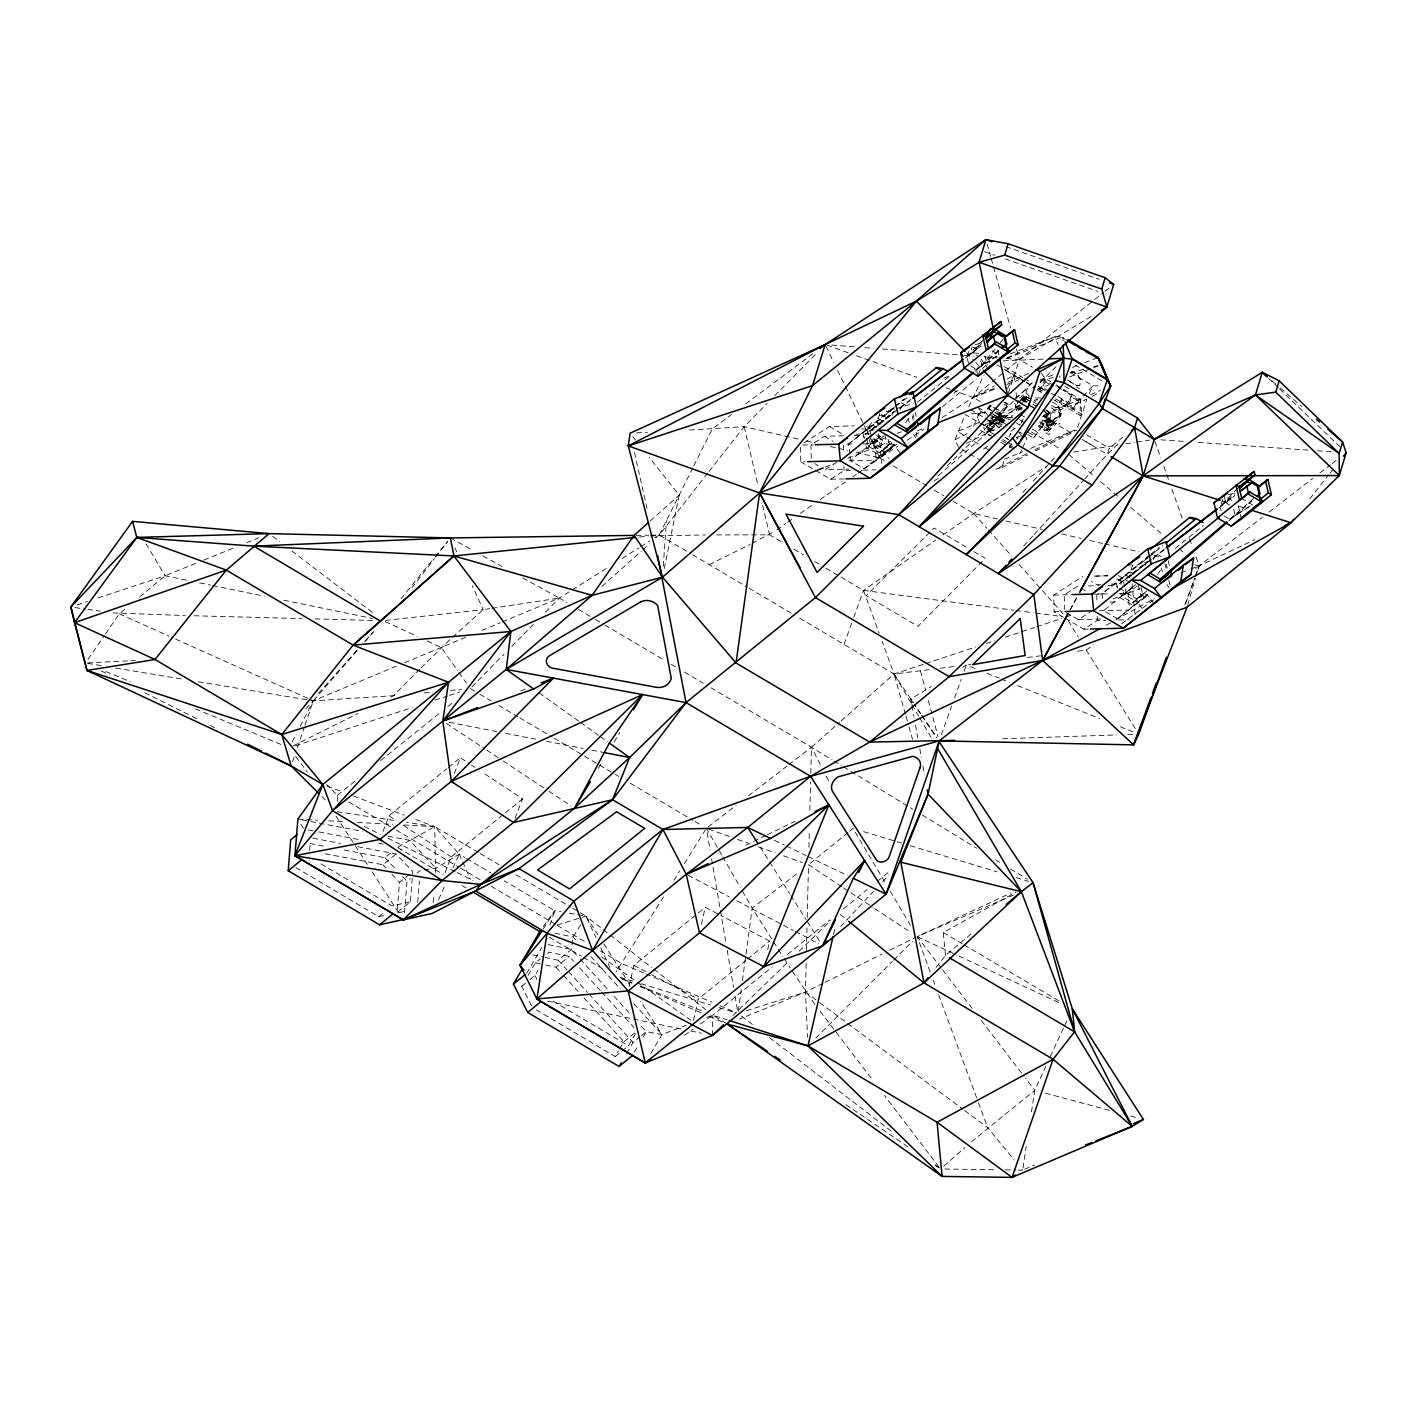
<?xml version="1.0" encoding="UTF-8"?>
<svg xmlns="http://www.w3.org/2000/svg" width="1417" height="1417" viewBox="0 0 1417 1417"><rect width="100%" height="100%" fill="white"/><g stroke="black" fill="none" stroke-linecap="round" stroke-linejoin="round"><path stroke-width="0.75" stroke-dasharray="5 3.75" d="M337.299 801.437L337.388 795.291L326.512 784.575M1053.823 399.842L1080.126 415.411L1080.374 399.257L1052.654 382.856M712.397 1035.473L712.786 1015.192L772.23 966.837M806.149 963.507L805.476 992.042L807.584 1037.262M806.468 950.346L807.035 926.204M807.247 917.419L808.505 864.742L841.663 886.67M808.93 847.331L809.373 829.919M809.851 810.347L810.559 782.06M810.79 773.345L811.445 747.237L839.519 722.333M663.28 566.286L666.468 520.5M309.65 850.501L310.323 841.999M409.424 874.307L399.505 882.384L397.097 912.601L410.328 901.832L412.737 871.614L396.14 853.973L357.686 846.675M404.483 912.991L407.016 881.232L410.328 878.54M417.714 902.222L419.414 881.055M433.124 902.629L433.815 894.021M435.515 872.482L434.753 826.66L412.365 818.229M738.31 1011.224L741.268 989.296M742.437 980.529L745.696 956.422M745.997 954.226L752.197 908.191L741.304 889.168M1059.774 377.4L1059.987 375.877M1069.357 381.421L1076.849 385.849L1079.843 385.389L1080.728 379.756L1077.186 374.407L1071.783 371.201M873.457 439.447L881.392 442.246L881.037 443.716L882.348 444.407L880.559 446.497L879.833 445.133L878.487 445.576L879.231 446.957L877.708 446.975L873.155 444.584L872.252 441.13L871.118 441.519L874.696 443.415L876.291 460.118L864.122 468.726L859.8 468.832M1022.968 1167.962L1026.245 1146.388M1031.487 1111.884L1034.764 1090.311L1045.764 1066.487M992.502 436.702L985.825 432.787L989.031 429.51L990.908 422.372L990.89 414.561M1002.244 424.852L990.182 417.785L989.172 431.476L991.422 424.108L990.111 423.346M989.031 429.51L990.341 430.272L1001.695 415.695L992.839 422.797L1001.695 415.695L1008.39 419.627L1012.801 415.712L1001.695 415.695L1000.951 419.946L1010.321 419.343M1016.804 439.341L1017.654 438.083L1016.379 437.322L1018.947 438.119M1052.176 401.879L1058.871 405.793L1061.138 413.64L1047.305 428.642L1040.609 424.728L1038.572 426.8L1045.268 430.733L1047.021 430.219L1046.454 416.846L1050.334 412.489L1049.058 411.745L1047.039 414.207L1046.029 427.899L1054.213 421.15L1049.076 419.574L1047.057 422.036L1049.076 419.574L1049.058 411.745M1048.474 427.456L1049.554 421.292L1048.279 420.53L1047.198 426.694L1048.474 427.456L1045.268 430.733L1041.725 421.929L1046.454 416.846L1041.194 414.685M1050.688 428.802L1047.021 430.219L1038.112 424.994M1051.095 407.759L1061.138 413.64L1060.394 417.891L1058.251 409.318L1058.871 405.793L1054.443 409.726M664.272 568.536L679.168 495.118L649.181 457.266M629.095 986.693L633.895 965.367L696.757 914.231M701.415 924.38L705.259 907.323L718.915 914.479M693.48 1020.453L698.262 999.109L745.838 960.425M767.713 949.603L769.626 941.065L720.863 915.506M877.123 434.558L876.84 435.781L878.381 436.631L878.682 435.373L881.268 437.995L880.152 438.384L880.984 440.014L882.118 439.607L882.685 442.936L881.392 442.246M833.55 934.405L835.02 927.976M1021.551 409.106L1022.153 407.618M1187.659 605.165L1195.541 578.26M1197.967 569.971L1199.189 565.844L1194.761 553.392M879.709 413.64L877.141 422.142L877.938 425.543L865.574 434.027L898.697 408.681M958.53 447.294L954.969 439.766L965.314 414.49L993.494 431.158M989.81 404.908L986.639 410.204L990.43 405.475M990.129 412.276L998.843 417.43L1008.319 404.252L1004.83 402.18M998.843 417.43L1008.319 404.252M1026.953 453.688L995.602 469.222L1001.943 467.557L1003.803 461.357M1019.602 398.071L1025.855 392.987L1027.236 388.435A7.74 4.676 16.7 0 1 1030.478 391.429M1024.668 402.127L1025.589 399.08L1028.405 396.795M1027.856 434.594L1033.613 437.995L1044.099 423.559L1043.408 425.047L1039.865 422.957M1042.451 426.96L1043.089 424.817M1132.484 565.277L1130.429 572.078L1131.227 575.479L1118.845 583.946L1152.074 558.546M1008.266 393.359L1019.408 359.581L1093.127 300.794M1077.646 427.296L1086.821 399.47L1080.374 399.257L1081.915 414.313L1080.126 415.411M1122.795 437.268L1109.298 448.25L1107.297 454.343L1084.926 478.857M292.54 761.903L294.612 755.792M297.375 747.645L304.301 727.293M304.992 725.256L313.299 700.83L357.545 650.137M549.849 925.053L554.809 910.741L504.204 880.789M941.384 734.732L951.657 706.038M954.597 697.837L961.204 679.381M964.145 671.18L966.341 665.034L970.698 664.484M1185.763 603.252L1194.708 578.313M1195.452 576.223L1199.189 565.844L1262.175 517.382M844.036 644.416L853.034 619.477M853.778 617.405L863.52 590.393L935.805 539.983M1184.86 604.935L1194.655 578.189M1195.417 576.134L1199.189 565.844L1255.037 539.594M988.446 420.335L993.778 421.504L1000.473 425.419L1004.21 420.796L991.156 413.481M977.925 376.16L976.331 369.288L968.838 364.86L966.908 356.606L968.891 351.257M978.598 374.371L981.875 365.462L995.053 349.149M993.778 421.504L997.373 416.899L1004.423 420.229L993.335 414.774M1222.836 499.404L1220.196 506.542L1221.171 510.651M382.962 831.549L389.002 815.785L446.762 768.793M454.326 773.505L460.366 757.741L469.505 763.781M445.115 872.677L451.155 856.913L503.832 814.067M514.973 818.565L522.519 798.851L482.294 772.247M1021.905 408.309L1021.196 409.212M1047.252 419.078L1044.223 421.522L1047.252 419.078L1054.177 423.169L1053.681 424.356L1051.148 425.614L1041.761 419.857M1051.148 425.614L1054.177 423.169M1089.407 393.589L1092.861 385.778L1100.779 385.885M998.684 418.635L996.612 418.617L1003.307 422.532L1003.838 421.646L998.684 418.635L993.618 417.289L995.566 420.938L999.853 417.377L999.02 419.68L992.113 416.616M438.561 899.582L445.753 883.783M452.944 868.001L459.232 854.185L434.753 826.66L406.555 822.338M968.803 406.927L984.071 374.708M973.479 426.127L980.493 410.965L978.757 408.557M1009.046 437.074L1010.764 433.372L1011.827 439.553M1009.666 447.949L1012.287 442.281M1021.657 449.809L1019.903 453.599L1016.751 451.74M1022.543 447.914L1026.918 438.438L1024.314 434.824L1019.585 432.026M1050.334 1056.551L1066.842 1020.807M1007.558 388.595L1013.917 375.328L1006.159 379.543M1021.055 423.364L1024.686 415.783M1038.927 389.622L1040.06 387.284L1037.191 385.566M1045.161 381.74L1042.398 387.355L1047.73 390.507M1061.616 398.921L1059.721 402.8L1055.311 400.179M1071.606 395.201L1062.927 390.1L1071.606 395.201L1067.993 402.534L1057.613 396.406M1073.696 408.22L1077.505 400.462L1072.102 397.291L1068.329 405.049L1073.714 408.22M1079.063 400.055L1074.245 409.92L1066.806 405.563L1071.677 395.68L1079.028 400.055M1040.804 388.187L1039.919 391.198L1042.823 392.916M692.807 467.823L659.206 535.041L655.929 537.982M693.781 465.874L712.29 428.855L731.703 414.366M292.221 741.994L296.224 734.148M300.245 726.301L313.299 700.83L396.547 666.079M900.025 409.708L901.938 406.024L905.481 408.131M1153.314 559.644L1155.227 555.96L1158.769 558.05M1069.906 610.142L1077.239 596.592M1070.172 609.93L1077.575 596.327M526.663 973.337L541.825 947.388M531.41 1005.645L521.704 986.321L523.812 982.707M528.045 975.481L535.431 962.851L540.391 958.813M529.993 979.59L534.953 975.551L538.123 970.131M536.157 1009.807L615.244 1056.551L618.485 1050.989M619.566 1049.147L623.905 1041.725L635.489 1032.302M621.868 1051.166L628.493 1045.781L636.056 1032.816M626.597 1053.522L633.062 1042.451L639.687 1037.067M634.444 1051.981L637.685 1046.454M643.07 1037.209L646.311 1031.682L661.952 1034.534L686.342 1025.253M650.846 1053.504L661.952 1034.534L640.573 1001.234M598.328 768.421L602.863 760.84M614.216 741.906L619.884 732.447M580.58 924.823L573.106 937.009L571.405 949.479L558.174 960.248L545.51 957.573L548.68 952.065L569.227 956.422L573.655 961.275M663.563 896.872L616.005 971.956M673.978 880.187L679.77 870.924M684.393 863.502L706.41 828.29L736.167 805.317M990.359 430.183L994.787 423.205L990.908 422.372M1015.617 405.191L1016.538 407.582L1015.617 405.191L1018.522 400.604M1048.119 418.954C1041.389 427.172 1053.008 415.889 1044.01 416.315M543.207 928.932L554.809 910.741L561.043 911.804M1006.991 425.135L997.993 418.688L999.215 416.864L1002.014 418.493L1000.632 420.371L1004.068 422.797M1001.854 422.975L997.851 419.893L999.215 416.864M1003.838 421.646L1002.988 422.904L997.851 419.893M1019.709 401.135L1023.853 395.715L1032.267 399.435M1019.372 402.198L1023.287 398.195L1023.853 395.715M1026.014 397.026L1022.879 400.019L1026.014 397.026L1029.185 398.425M1050.334 412.489L1048.314 414.951L1047.039 414.207L1048.261 412.365L1045.764 409.867L1050.334 412.489L1050.351 420.318L1048.332 422.78L1041.477 418.759M905.481 422.727L910.21 415.801M1157.6 574.399L1161.143 569.191M87.96 659.383L104.256 635.702M105.513 633.877L119.294 613.827L126.095 608.194M1021.498 407.228L1020.329 409.354L1014.979 406.236L1017.813 413.268M543.172 926.612L554.809 910.741M868.284 434.806L866.956 429.138L872.181 422.107M411.833 587.949L434.417 558.617M435.745 556.899L447.701 541.383L435.285 556.509M707.774 473.101L659.206 535.041L651.802 539.718M709.12 471.383L744.208 426.659L767.128 403.42M936.088 967.457L945.511 955.448L972.469 932.776M1309.804 498.837L1328.65 474.943M1329.996 473.243L1334.035 468.124M988.393 408.698L990.908 405.51L1001.075 411.55L998.542 414.703M998.471 414.402L1000.685 411.639M1043.408 425.047L1043.709 423.346M1033.613 437.995L1044.099 423.559M1000.313 342.631L1002.953 339.371M401.029 598.736L433.921 558.192M1026.457 402.127L1021.568 399.257L1023.588 396.795L1024.969 397.663L1024.898 401.472M1022.879 400.019L1024.969 397.663L1022.791 397.77L1023.588 396.795L1022.791 397.415L1024.101 398.531M984.408 338.468L972.469 352.78L966.855 356.57L981.219 345.589M998.046 416.917L999.074 417.785L997.373 416.899M364.665 641.954L374.655 630.512M318.542 693.285L356.765 650.385M365.586 640.484L372.937 632.248M1022.844 492.443L1027.307 487.537M1033.276 481.001L1054.142 458.116M1023.8 545.846L1032.745 536.051M1034.233 534.422L1083.438 480.487M1001.695 415.695L987.578 432.291L985.825 432.787L983.699 427.509M1040.113 382.501L1057.755 365.001M1080.728 379.756L1077.186 374.407M1076.849 385.849L1079.843 385.389M1083.155 396.264L1092.861 385.778L1070.703 372.653M305.806 708.854L313.299 700.83L397.681 695.41M840.688 926.505L873.775 891.151M882.791 881.516L888.813 875.086M1047.021 430.219L1060.766 415.766L1058.552 407.565L1054.903 407.352M966.908 356.606L981.45 341.355M1237.59 488.298L1220.196 506.542L1235.004 493.399M1048.332 422.78L1054.213 421.15L1048.226 420.831L1049.501 421.575M1049.129 429.776L1050.316 428.572M1047.818 432.167L1056.657 423.152M1049.891 433.389L1048.722 434.594L1045.87 432.911M1058.729 424.374L1059.881 423.205M471.79 686.997L504.045 654.229M511.732 646.435L533.235 624.596M545.51 612.109L559.343 598.08L570.431 591.066M774.762 395.68L817.538 352.302M419.574 669.302L393.288 695.836L389.356 697.802M421.115 667.726L450.907 638.713M981.715 343.463L972.469 352.78L978.084 356.11M982.247 561.433L918.003 626.332L866.124 595.654L934.069 528.027L966.323 547.121M815.785 1038.076L892.214 961.594M893.773 960.035L912.495 941.295M947.176 465.821L1032.054 383.015L1024.668 378.64M1117.924 443.964L1107.297 454.343L1082.606 439.731M732.89 1015.564L788.029 961.966M799.064 951.25L830.575 920.625M452.519 637.26L483.197 609.611L489.715 608.619M601.888 586.514L641.192 551.213M642.822 549.743L649.376 543.862M650.19 521.013L679.168 495.118M841.184 720.881L894.056 674.014L923.423 664.29M943.793 1166.12L964.888 1147.575M971.371 1141.854L1034.764 1090.311L1025.412 1078.089M858.135 473.065L879.815 457.939L894.676 444.973M954.102 393.111L957.414 390.242M982.176 368.633L990.43 361.424M938.337 475.651L1019.23 405.067M1020.895 403.615L1029.149 396.423M866.513 438.083L868.408 446.213L879.479 452.749L891.594 443.716M975.303 371.236L998.578 351.097M1141.943 608.283L1137.514 602.314L1136.717 598.913L1126.072 592.625L1133.759 586.372L1121.697 596.132L1132.768 602.686L1144.883 593.652M1228.876 520.925L1251.849 501.033M879.479 452.749L891.116 442.724L883.429 448.976L884.226 452.377L888.654 458.346M998.471 350.3L976.348 369.341L972.292 368.863M1132.768 602.686L1144.405 592.66L1136.717 598.913L1144.599 593.493L1147.699 595.317L1153.243 602.774M1229.938 518.994L1255.108 497.332M139.663 596.911L165.116 575.763L195.705 563.381M942.057 417.625L973.178 397.469L1003.998 372.21M1005.716 370.811L1019.408 359.581L1091.993 315.991M856.134 452.484L879.815 457.939L896.766 444.088M942.518 406.714L976.419 379.03M448.463 767.412L460.366 757.741M849.757 454.396L848.748 443.964L904.436 398.655M896.04 406.13L907.836 397.185M884.084 420.548L877.938 425.543L894.038 411.461L870.056 430.963L871.42 436.826M890.514 415.305L873.775 428.377M917.419 402.233L943.545 380.978M945.174 379.65L950.063 375.664L944.023 378.073M894.375 444.123L864.122 468.726L850.359 460.649L880.648 436.011M863.13 443.911L870.499 444.265L880.471 436.436L868.408 446.213M876.627 440.563L862.528 452.041L854.575 452.236M883.783 436.029L874.696 443.415L866.106 443.627M344.225 850.023L384.91 857.728L391.535 852.343M325.202 853.796L382.909 864.742L396.14 853.973M416.952 873.155L420.247 870.463M505.532 812.685L522.519 798.851M1014.714 398.602L1027.236 388.435M295.887 867.629L378.764 916.71L383.724 912.672M1025.625 402.499L1028.441 400.196M521.704 986.321L528.328 980.936M545.704 965.012L555.995 967.191L569.227 956.422M698.457 912.849L705.259 907.323M1149.293 555.446L1102.036 593.882L1097.838 593.989M1150.976 554.082L1159.407 547.228M1148.762 557.164L1162.79 545.758M1124.708 586.762L1123.344 580.899L1147.327 561.38M1131.227 575.479L1147.062 562.584M1175.224 548.485L1203.352 525.601M1135.637 584.566L1103.648 610.585L1117.411 618.662L1147.699 595.317L1137.514 602.314L1123.787 594.201L1120.103 594.024M1137.072 585.965L1127.985 593.351L1119.395 593.564M810.205 863.343L847.915 832.629M849.615 831.248L853.052 828.449L885.678 883.482M1147.664 594.06L1117.411 618.662L1113.089 618.768M615.244 1056.551L620.203 1052.512M641.334 1035.721L646.311 1031.682L638.961 1023.623M747.538 959.043L769.626 941.065M787.515 954.403L829.972 919.863M843.522 908.846L867.115 889.646M877.229 881.427L890.726 870.445M337.388 795.291L358.094 778.659M380.518 760.628L440.917 712.113M447.825 706.569L452.997 702.425M1052.282 420.725L1061.138 413.64L1052.282 420.725L1049.076 419.574M1094.827 299.43L1103.4 292.593M1105.118 291.229L1111.973 285.756M871.88 438.774L872.783 442.689L883.429 448.976L891.824 442.423M1136.717 598.913L1146.778 591.031M748.424 795.858L786.931 766.154M788.684 764.79L811.445 747.237L832.098 759.866M796.549 873.97L752.197 908.191L772.336 939.878M1269.171 511.998L1312.904 478.344M1319.9 472.959L1330.404 464.882M1332.157 463.536L1337.4 459.498M900.45 407.352L910.936 399.328M887.361 417.962L890.832 415.305M899.512 408.645L909.944 400.657M965.508 358.058L981.326 345.925M1153.828 557.218L1164.349 549.158M1220.48 506.241L1234.508 495.525M1127.064 578.313L1151.065 559.91M1152.8 558.564L1164.969 549.247M1218.797 507.977L1234.614 495.861M1040.078 382.395L1045.268 378.481L1050.812 381.775M745.803 403.827L812.844 353.772M1077.558 651.218L1086.29 650.137L1093.339 644.877M1121.573 623.799L1155.085 598.771M1195.647 568.465L1199.189 565.844L1195.842 562.974M684.376 1035.313L693.25 1029.025M700.352 1023.995L712.786 1015.192L727.275 1019.85M848.748 443.964L894.074 408.379L883.889 415.376L879.55 415.181M752.055 543.473L775.01 531.038M776.817 529.781L785.85 523.475M787.657 522.218L793.077 518.427M800.304 513.397L812.951 504.576M820.177 499.528L845.471 481.886M852.697 476.838L856.329 474.323M943.031 534.953L973.745 513.521L1046.968 466.104M894.34 407.299L890.956 409.619L892.285 415.305M861.43 428.89L866.956 429.138L877.141 422.142L880.577 424.179M996.399 356.216L976.331 369.288L999.109 354.888M883.429 448.976L891.328 443.556L894.41 445.381L901.053 454.326M1149.329 556.066L1144.245 559.556L1145.574 565.224M1151.029 554.897L1154.43 552.559L1161.285 556.615M1224.005 515.894L1229.619 519.207L1249.688 506.152M1125.877 592.767L1123.787 594.201L1122.902 590.411M1029.929 384.414L1032.054 383.015M869.276 436.064L879.815 457.939L898.112 446.089M907.27 440.156L923.742 429.493M934.104 480.983L939.595 477.423M983.54 448.976L989.031 445.416M1010.994 431.193L1016.485 427.633M843.735 435.763L824.393 436.259L810.949 444.903L811.268 459.533M836.88 462.137L825.119 469.7L848.96 469.098M815.696 470.55L830.575 479.247L844.018 470.603L850.395 470.444M1077.682 586.177L1064.238 594.821L1064.557 609.469M1066.31 612.569L1078.408 619.636L1091.852 610.975M1065.247 618.308L1083.863 629.183L1097.307 620.54L1105.791 620.327M804.077 442.795L829.441 426.499L854.54 425.862M1063.388 617.21L1054.089 611.772L1053.734 595.051L1082.73 576.436M572.291 589.915L607.415 567.721M622.222 558.387L638.854 547.883M640.714 546.714L649.96 540.887M1229.619 519.207L1252.398 504.806L1241.77 498.518M1022.791 397.415L1024.509 396.353M1021.568 399.257L1023.287 398.195L1029.309 400.852M911.556 703.417L910.759 699.095L931.146 686.607M962.639 667.301L966.341 665.034L976.614 669.143M424.161 869.896L435.869 868.178L459.232 854.185L464.847 857.498M1092.33 396.353L1099.663 392.226M1106.181 625.216L1113.886 620.947M1115.799 619.867L1154.306 598.523M945.511 955.448L943.244 932.492L1015.847 892.232M952.33 390.029L973.178 397.469L994.521 385.867M478.22 852.379L434.753 826.66L398.159 846.959L401.1 850.094M293.124 745.909L357.934 713.513M954.969 439.766L968.714 432.947M984.425 425.153L1019.779 407.635M966.376 443.397L1001.642 425.915M1048.173 422.39L1050.706 421.132M1034.8 449.791L1070.065 432.309L1077.079 430.307M1001.943 467.557L1027.467 454.892M1035.313 450.996L1072.634 432.504M823.118 983.292L805.476 992.042L739.408 1019.16M825.084 982.318L881.905 954.119M889.734 950.24L915.223 937.593M709.208 564.639L750.107 544.447M745.661 845.329L765.463 835.693M767.447 834.719L795.185 821.205M930.19 971.903L917.171 936.619L1011.065 892.923M1006.92 357.846L1054.797 336.732L1062.909 336.715L1063.388 337.884M980.405 401.755L973.178 397.469L995.868 387.638M1007.841 382.448L1029.787 372.919M1044.294 414.791L1082.517 398.23M1090.559 394.723L1100.619 390.366M941.225 968.059L917.171 936.619L1013.35 895.137M1024.65 1169.273L1034.711 1165.057M465.662 637.225L404.677 662.695M481.957 630.423L500.29 622.754M502.327 621.904L559.343 598.08L566.924 602.562M979.643 422.284L957.449 431.494L964.959 435.94M991.741 417.271L1019.974 405.545M1004.423 459.285L1022.578 451.757M1030.637 448.41L1075.007 429.989M203.853 560.069L234.443 547.67M246.664 542.711L258.904 537.752M825.19 467.149L833.391 463.908M847.738 458.276L890.779 441.325M917.419 430.839L923.565 428.43M973.178 397.469L996.558 388.417M520.677 690.858L526.823 688.467M1007.062 358.342L1062.909 336.715L1063.051 340.859M1006.867 384.432L1019.23 379.65M1040.149 379.88L1054.301 374.407M1072.492 367.375L1076.53 365.816M1084.607 362.681L1096.74 357.987M1042.363 416.669L1084.802 400.249M1010.551 353.701L1054.797 336.732L1058.038 344.544M1037.403 389.214L1049.466 384.592M1069.587 376.869L1091.71 368.385M1093.729 367.623L1101.771 364.523M1066.027 617.068L1072.173 614.712M1113.142 598.948L1139.764 588.693M1180.751 572.929L1188.934 569.776M1190.988 568.996L1199.189 565.844L1194.885 564.834M872.783 442.689L885.005 438.012M897.227 433.354L901.301 431.795M706.693 1017.512L712.786 1015.192L727.399 1024.101M77.138 604.882L87.606 601.428M98.074 597.956L165.116 575.763L186.707 580.208M925.514 663.599L975.852 646.931M986.338 643.46L994.716 640.679M1005.202 637.207L1019.886 632.354M1021.976 631.645L1034.569 627.483M1036.659 626.792L1061.829 618.467M295.445 745.82L411.975 707.65M434.877 700.14L447.365 696.048M449.437 695.375L459.852 691.974M746.44 1010.746L805.476 992.042L817.857 1001.252M987.56 415.163L984.974 411.532L977.712 413.835L979.129 422.071M1017.069 437.109L1022.507 435.391M557.076 925.035L585.929 916.126L601.57 928.33M885.997 411.727L894.375 409.194M896.465 408.557L913.239 403.491M874.165 429.776L870.056 430.963L866.956 429.138M1002.014 418.493L1005.291 420.973M975.055 344.774L981.361 343.038M1228.344 494.692L1234.65 492.974M1040.503 380.783L1053.185 377.418M1070.083 372.937L1084.873 369.005M1093.322 366.773L1097.537 365.657M410.328 901.832L391.995 905.941L318.559 862.439M378.764 916.71L386.912 914.886M398.921 912.672L407.051 910.848M1073.643 452.023L1117.198 445.168M1125.913 443.804L1134.627 442.441M1136.806 442.086L1149.878 440.032M491.894 608.3L559.343 598.08L521.102 576.967M929.145 669.656L894.056 674.014L796.567 616.324M940.091 668.293L955.395 666.38M1027.414 657.453L1040.485 655.823M385.389 620.451L483.197 609.611L472.251 585.717M639.545 537.043L648.278 536.157M650.456 535.927L705.56 534.953M971.584 413.87L988.304 412.205M424.073 692.931L432.876 692.098M450.464 690.433L461.464 689.388M798.019 439.075L744.208 426.659L688.503 430.113M636.587 432.84L647.392 432.274M87.624 662.926L128.912 660.836M131.09 660.729L135.43 660.499M1003.36 360.857L1044.311 359.068M1002.793 738.753L1116.862 734.909M1127.826 734.537L1134.415 734.325M1034.02 400.072L1037.74 399.948L1034.392 397.947L1043.638 397.947M1012.5 417.466L1001.323 417.82L987.578 432.291L991.156 434.381M855.779 434.24L870.41 433.885M854.469 435.497L860.916 435.338L864.37 437.357M802.571 445.062L813.216 444.796M846.799 444.123L855.372 443.893M800.499 447.205L800.8 461.836L805.193 461.729M849.049 460.791L876.291 460.118L894.41 445.381L884.226 452.377L870.499 444.265L868.727 436.702M863.13 470.125L875.848 469.806M830.575 479.247L845.931 478.875M1100.726 584.389L1096.545 584.495L1091.356 581.466M1111.158 584.123L1121.609 583.857M1088.433 585.912L1099.167 585.646M1107.757 585.434L1114.205 585.274L1117.659 587.293M1053.734 595.051L1072.634 594.626M1093.641 594.201L1108.661 593.829M1109.848 602.119L1115.817 601.959M1054.089 611.772L1062.892 611.559M1099.309 610.692L1129.579 610.036L1127.985 593.351L1119.377 588.303M1078.408 619.636L1102.249 619.034M1118.527 620.008L1129.136 619.743M1083.863 629.183L1088.238 629.077M636.18 535.36L648.738 535.183M650.828 535.165L659.206 535.041L690.699 553.675M716.595 534.935L769.573 534.811L782.733 542.605M944.856 1169.025L994.557 1169.734M1005.362 1169.875L1016.148 1170.035M1018.309 1170.07L1022.631 1170.123L1019.833 1166.722M112.988 612.941L185.273 615.545M194.076 615.775L301.839 618.574M315.035 618.91L374.425 620.469M1127.967 564.869L1137.16 565.312L1147.363 558.316L1102.036 593.882L1102.639 600.153M1116.561 578.898L1123.344 580.899M297.871 819.115L317.745 820.213M328.779 820.815L344.242 821.665M357.474 822.409L392.81 824.357M403.845 824.96L434.753 826.66M1160.842 439.819L1185.108 441.502M1198.339 442.441L1308.653 450.145M1317.473 450.765L1332.919 451.846M831.814 345.057L856.081 346.935M864.919 347.626L873.74 348.299M882.561 348.989L962.019 355.136M964.233 355.313L973.054 355.986M984.089 356.836L997.338 357.863M1006.159 358.554L1019.408 359.581L1032.408 367.269M978.527 353.418L972.469 352.78L971.265 347.626M840.972 577.056L863.52 590.393L1013.757 610.196M1015.936 610.479L1033.365 612.764M1035.544 613.065L1061.67 616.501M75.066 607.574L85.587 609.062M87.695 609.363L100.341 611.152M337.14 811.693L395.715 820.673M87.606 663.386L102.803 665.901M115.822 668.062L183.094 679.221M198.291 681.754L313.299 700.83L171.298 637.154M569.333 913.239L575.568 914.319M577.64 914.673L585.929 916.126L597.815 934.618M302.175 819.929L308.623 821.152M310.766 821.559L362.362 831.336M388.152 836.225L409.655 840.316L435.869 868.178M308.215 829.901L316.77 831.531M318.914 831.938L359.617 839.661M378.888 843.31L383.175 844.125M312.803 838.173L340.576 843.434M309.969 843.522L327.097 846.781M449.26 722.316L496.765 731.597M505.391 733.28L535.626 739.178M546.413 741.286L583.113 748.459M591.757 750.142L604.705 752.675M199.673 582.883L210.46 585.115M212.621 585.558L264.448 596.22M283.878 600.223L372.423 618.467M547.741 1001.181L682.073 1029.149M690.734 1030.956L701.574 1033.223M554.809 933.148L573.106 937.009L577.534 941.898M548.22 944.572L571.405 949.479L578.756 957.538M532.863 954.899L543.402 957.13M535.431 962.851L543.65 964.587M806.627 441.059L815.236 443.043M830.309 446.514L847.525 450.482M953.092 501.299L973.745 513.521L997.373 518.994M1005.964 520.995L1042.451 529.462M1061.776 533.943L1081.1 538.425M1089.691 540.426L1102.568 543.419M1104.711 543.915L1139.073 551.886M1154.093 555.375L1160.541 556.863M1026.298 399.523L1031.381 400.869M1045.409 1093.18L1111.459 1110.893M1130.624 1116.029L1137.019 1117.747M863.644 831.637L901.761 843.133M910.228 845.683L997.054 871.845M1016.113 877.584L1028.813 881.409M619.991 977.234L632.637 981.113M641.069 983.699L710.608 1005.025M719.039 1007.593L735.901 1012.765M1222.269 500.963L1228.504 502.946M1238.919 506.241L1247.243 508.88M1005.751 246.576L1099.167 279.291M984.549 251.677L994.858 255.273M1005.167 258.886L1097.909 291.388M848.11 352.744L825.19 344.544L833.816 362.451M856.453 355.738L916.905 377.347M946.078 387.78L950.24 389.285M708.482 829.034L729.33 836.473M737.655 839.449L748.07 843.168M758.485 846.888L775.152 852.839M783.495 855.815L802.252 862.51M326.902 785.992L343.18 792.138M353.364 795.964L404.235 815.147M986.87 673.27L999.198 678.194M1001.252 679.026L1009.453 682.321M1017.672 685.615L1099.787 718.543M1120.316 726.762L1134.698 732.536M621.762 978.562L631.876 982.636M639.97 985.878L702.673 1011.118M105.814 671.516L130.275 681.683M195.475 708.837L201.586 711.387M203.623 712.237L281.044 744.474M643.885 973.054L621.868 963.613L597.212 949.018M645.904 973.904L711.972 1002.244M719.978 1005.68L736.008 1012.553M621.797 978.793L631.947 983.15M640.077 986.622L701.008 1012.765M709.12 1016.255L723.343 1022.348M1034.268 400.869L1035.774 401.525M1027.679 399.789L1022.631 397.557L1023.287 398.195M991.617 416.049L998.347 419.042M119.294 613.827L169.296 636.251M385.229 621.62L417.218 636.375M427.225 640.98L441.236 647.445L457.638 670.684M917.171 936.619L956.953 955.147M958.955 956.068L1060.394 1003.325M774.479 840.334L784.327 845.081M786.311 846.038L806.007 855.531M807.973 856.488L847.384 875.493M364.187 826.43L380.004 834.294M387.921 838.209L455.14 871.597M457.124 872.589L472.941 880.435M101.262 670.95L109.18 674.899M144.782 692.718L190.268 715.496M192.251 716.471L198.185 719.446M210.053 725.38L215.986 728.356M688.184 875.299L729.1 896.766M736.893 900.84L793.414 930.473M795.362 931.5L818.743 943.757M633.895 965.367L649.5 973.55M651.448 974.577L698.262 999.109M450.358 537.929L473.296 550.593M482.86 555.871L501.972 566.41M866.708 426.606L873.598 430.644M1118.279 575.532L1130.323 582.6M829.441 426.482L843.257 434.558M824.393 436.259L833.037 441.307M1081.136 588.197L1086.325 591.226M814.757 463.642L818.211 465.662M800.8 461.836L813.836 469.452M1051.556 405.404L1058.251 409.318M1033.099 401.879L1036.518 403.88M1048.261 412.719L1049.536 413.463L1045.764 409.867M1032.816 404.217L1036.252 406.218M1048.049 417.767L1049.324 418.511M1082.145 439.429L1092.844 445.717M1020.275 414.526L1025.625 417.661M1019.496 419.627L1026.174 423.559M997.993 418.688L1000.367 420.459L1001.589 418.617L1004.21 420.796M1013.066 427.615L1014.359 428.377M988.499 421.026L999.446 427.438M990.058 423.648L991.369 424.409L994.787 423.205L992.219 423.152L990.2 425.614L992.219 423.152L992.201 415.323M988.889 424.834L995.779 428.873M982.282 424.002L993.99 430.874L984.638 425.33M1005.68 437.729L1009.028 439.695M994.557 434.629L987.862 430.715L987.171 420.867M1002.917 439.536L1006.247 441.502M1007.93 442.476L1013.332 445.647M1001.854 440.652L1007.204 443.804M1008.993 444.849L1014.342 447.985M1009.223 446.514L1012.57 448.48M553.161 1001.252L628.493 1045.781M1061.634 337.211L1065.318 339.407M1074.989 364.877L1103.17 381.563M1071.642 371.343L1077.062 374.549M1067.621 380.163L1076.973 385.707M1076.778 387.231L1079.488 388.843M1064.769 386.327L1072.279 390.773M1053.77 385.548L1044.683 380.217L1040.946 387.868L1048.19 392.137M1045.144 381.74L1048.722 383.848M992.024 350.69L997.338 353.825M1051.219 393.2L1056.143 396.105M972.576 346.935L979.43 350.991M1227.583 497.881L1232.719 500.927M1004.352 366.613L1022.826 377.56M1040.946 388.134L1045.587 390.879M1038.714 388.736L1042.469 390.968M1055.612 398.744L1081.915 414.313M996.895 364.877L1002.404 368.137M1004.228 369.217L1024.42 381.155M1026.245 382.253L1030.354 384.68M1006.69 371.041L1024.757 381.74M1026.563 382.803L1030.177 384.946M1036.907 389.834L1042.558 393.182M1225.758 502.716L1229.495 504.93M981.875 365.462L979.944 357.208M1086.52 434.771L1109.298 448.25M1030.106 405.652L1035.774 409.017M1030.478 406.077L1036.164 409.442M1044.116 416.952L1073.378 434.257M1045.994 419.715L1053.681 424.356M1044.719 420.335L1051.644 424.427M1016.148 407.14L1020.258 410.434M1039.83 421.681L1043.355 423.772M1003.714 402.056L1007.133 404.146L1001.412 411.231M1004.192 404.323L1007.664 406.396M1032.267 429.068L1038.023 432.486M997.444 409.726L990.979 405.9L988.783 408.663L993.618 411.444M996.665 411.373L1009.311 418.847M1016.538 423.134L1020.151 425.259L1019.602 420.92M1031.417 431.937L1061.475 449.72M995.248 412.4L998.471 414.313M987.295 408.061L999.481 415.287M1028.494 432.451L1034.251 435.851M977.889 407.352L984.974 411.532M980.493 410.965L985.807 414.118M970.645 409.637L983.221 417.076M985.063 418.174L999.747 426.854M1004.83 437.268L1008.514 439.447M980.564 430.325L989.739 435.745M1000.756 442.263L1006.265 445.523M966.837 437.056L978.12 443.716M985.63 448.162L993.14 452.608M901.141 402.623L907.996 406.679M962.232 449.49L980.777 460.454M881.427 414.632L886.564 417.678M877.371 417.944L884.226 422M1133.866 574.098L1130.429 572.078L1120.245 579.075L1121.13 582.848M876.521 427.473L873.085 425.437L862.9 432.451L865.114 441.891M1129.81 577.41L1126.373 575.373L1116.189 582.369L1117.517 588.037M1119.731 597.496L1133.441 605.608L1143.643 598.612L1140.543 585.38M879.815 457.939L885.448 461.269M892.958 465.715L926.789 485.73M934.299 490.176L943.687 495.737M973.922 551.603L985.311 558.351M793.998 549.265L803.404 554.826M814.669 561.504L824.074 567.066M825.952 568.164L839.094 575.957M692.541 554.773L747.202 587.116M749.097 588.232L794.671 615.191M578.295 609.292L593.457 618.273M595.353 619.388L602.933 623.87M604.829 624.986L663.599 659.755M671.18 664.254L676.865 667.602M684.446 672.101L703.399 683.313M710.98 687.794L811.445 747.237L821.346 766.579M943.244 932.492L962.214 943.74M964.127 944.856L1059.048 1001.022M470.249 688.556L477.866 693.072M479.778 694.188L491.203 700.954M498.819 705.453L517.86 716.736M519.773 717.852L552.152 737.017M554.047 738.133L582.617 755.048M584.513 756.164L613.083 773.062M614.996 774.196L618.804 776.445M630.228 783.211L693.072 820.39M694.968 821.523L700.689 824.907M480.115 853.495L499.014 864.689M516.018 874.75L570.821 907.181M572.716 908.297L578.384 911.645M580.262 912.761L585.929 916.126L596.096 937.824M466.724 858.613L491.097 873.031M348.759 802.022L394.28 828.945M396.175 830.079L458.771 867.098M460.667 868.231L481.514 880.559M491.008 886.174L555.482 924.327M557.377 925.46L585.823 942.287M397.752 847.543L443.202 874.448M462.137 885.643L465.927 887.892M549.265 937.204L581.466 956.245M583.361 957.378L604.191 969.706M833.975 761.018L841.485 765.605M843.363 766.756L848.996 770.193M850.873 771.344L912.849 809.231M922.237 814.97L976.703 848.252M995.496 859.729L1001.128 863.183M1010.516 868.922L1027.414 879.248M843.505 887.892L849.031 891.541M850.873 892.763L872.961 907.376M874.803 908.598L909.803 931.748M446.444 723.467L484.862 748.885M486.686 750.089L501.335 759.778M503.159 760.982L547.068 790.031M548.893 791.235L570.838 805.759M471.33 765.003L474.978 767.412M389.002 815.785L396.317 820.62M403.615 825.456L451.155 856.913M845.807 1104.587L907.748 1146.69M935.078 1165.252L938.727 1167.732M601.517 956.812L635.489 980.918M637.278 982.194L690.947 1020.24M873.687 438.473L881.037 443.716M539.08 692.86L578.721 721.182M580.509 722.457L598.523 735.334M600.33 736.61L607.539 741.764M819.628 1002.563L962.851 1109.174M964.623 1110.485L987.614 1127.595L1014.235 1159.921M272.613 536.299L279.627 541.666M291.92 551.036L372.689 612.658M741.498 1016.095L753.72 1025.483M769.431 1037.545L893.401 1132.768M935.309 1164.951L940.534 1168.972L884.385 1095.394M603.323 929.694L651.962 967.687M653.715 969.051L705.843 1009.754M840.175 914.355L847.012 919.952M1068.79 454.485L1093.853 475.899M1100.548 481.603L1118.934 497.314M1130.642 507.304L1162.401 534.422M1179.121 548.698L1184.134 552.984M1272.094 380.836L1278.648 386.522M1280.295 387.957L1301.585 406.449M1268.587 378.357L1278.081 387.479M1279.675 389.002L1339.827 446.692M321.818 796.443L326.406 801.012M1042.894 410.044L1047.039 414.207M1043.355 409.974L1048.314 414.951M966.571 352.957L974.17 360.804M975.693 362.38L981.768 368.65M384.91 857.728L396.707 870.268M402.587 876.538L407.016 881.232M382.909 864.742L385.92 867.948M391.96 874.378L399.505 882.384M590.871 956.51L620.487 989.031M633.806 1003.643L661.952 1034.534M580.226 959.15L608.123 989.774M614.004 996.222L630.158 1013.952M579.571 967.758L600.241 990.448M601.711 992.077L634.196 1027.715M558.174 960.248L566.977 969.919M568.447 971.531L587.541 992.485M589.011 994.096L633.062 1042.451M555.995 967.191L561.894 973.674M563.364 975.286L578.136 991.493M584.034 997.975L623.905 1041.725M973.745 513.521L986.941 528.311M988.393 529.958L1011.827 556.261M1019.16 564.48L1063.087 613.791M1041.194 373.38L1045.268 378.481M632.814 436.631L635.542 440.067M942.571 969.813L973.302 1009.984M981.308 1020.453L1024.066 1076.353M814.846 1004.299L791.271 969.689M820.195 1011.313L834.896 1030.584M836.243 1032.338L872.341 1079.63M295.675 756.483L307.347 772.017M1166.829 584.53L1169.043 587.524M913.54 434.594L915.754 437.587M1018.008 431.087L1020.612 434.7M458.895 672.473L466.459 683.189M981.113 358.926L986.958 367.446M910.759 699.095L913.239 702.726L894.056 674.014L882.136 641.387M920.643 713.637L914.479 704.55L920.554 713.778M921.882 715.443L936.708 737.247M921.776 715.62L936.442 737.655M336.148 816.281L367.34 864.37M372.122 871.774L399.718 914.337M603.748 943.864L631.061 986.427M773.505 941.738L777.065 947.318M778.252 949.195L782.981 956.634M784.168 958.512L790.084 967.829M760.114 846.976L768.368 860.013M769.555 861.89L789.606 893.596M790.792 895.455L806.131 919.686M807.3 921.564L820.284 942.075M1086.29 650.137L1135.3 728.568M1068.276 620.752L1078.408 637.278M300.9 824.109L303.929 829.104M146.022 543.88L165.116 575.763M890.177 891.08L910.423 925.23M910.812 702.655L894.056 674.014L905.392 714.044M911.928 704.55L918.623 716.01M919.739 717.923L932.032 738.93M721.66 854.929L706.41 828.29L710.112 850.058M722.759 856.824L740.205 887.272M826.306 776.25L829.264 782.042M997.639 413.303L1002.51 422.957M534.953 975.551L536.901 979.413M837.642 370.404L844.355 384.344M845.311 386.327L868.32 434.063M600.719 947.69L609.965 967.404M454.91 547.883L456.735 551.868M459.232 854.185L461.818 859.995M462.686 861.926L470.444 879.372M933.254 980.21L934.777 984.372M938.621 994.752L977.659 1100.602M978.421 1102.692L987.614 1127.595M863.52 590.393L879.16 633.222M1154.961 441.413L1160.86 458.01M1163.8 466.299L1166.014 472.534M1166.758 474.606L1168.972 480.824M1171.912 489.113L1182.239 518.144M1189.607 538.885L1191.803 545.102M905.977 716.152L908.368 724.583M908.97 726.691L912.53 739.337M987.082 243.83L990.607 256.459M991.192 258.549L992.963 264.873M993.547 266.981L1010.587 328M1016.467 349.06L1019.408 359.581M920.395 670.737L925.514 689.866M928.365 700.494L938.054 736.627M744.208 426.659L758.13 486.049M762.612 505.125L769.573 534.811M1238.316 505.851L1240.973 517.187M1233.729 509.217L1235.163 515.398M1224.146 495.844L1225.74 502.663M1168.157 560.671L1169.468 566.339M1166.315 564.214L1167.236 568.111M1165.075 564.019L1166.014 568.093M1168.883 580.315L1170.318 586.425M1161.515 568.323L1162.401 572.096M1138.117 584.849L1140.968 597.035M1125.169 588.71L1126.072 592.625M985.028 355.933L987.242 365.373M915.311 412.63L916.179 416.421M913.026 414.278L913.947 418.174M912.265 416.12L913.203 420.194M916.073 432.415L917.029 436.489M908.226 418.387L909.112 422.16M888.14 439.235L890.354 448.675L880.17 455.689L866.442 447.559L865.557 443.787M884.828 434.93L887.68 447.099M634.444 452.537L647.038 508.402M997.94 350.282L998.861 354.569M911.946 705.577L913.912 716.364M915.471 725.008L917.826 737.974M919.792 748.761L921.369 757.404M922.928 766.048L924.504 774.674M711.6 858.773L725.734 941.543M727.222 950.258L733.545 987.277M735.033 995.992L737.637 1011.242M1013.917 375.328L1014.997 384.007M1016.078 392.686L1017.441 403.544M1017.707 405.723L1018.522 412.241M1132.059 583.609L1135.106 615.35M878.77 433.673L881.604 463.306M849.952 456.469L850.359 460.649M1019.992 405.085L1020.275 409.017M1096.758 595.087L1096.953 603.571M1097.219 616.289L1097.307 620.54M843.487 445.168L843.664 453.635M843.93 466.37L844.018 470.603M1023.588 396.795L1023.588 400.71M1025.855 392.987A7.74 4.676 16.7 0 1 1029.096 395.998M1025.589 399.08A8.077 4.871 16.7 0 1 1022.578 400.285M1016.219 404.394A8.077 4.871 16.7 0 1 1014.253 403.65M1062.289 399.736L1060.589 403.207L1065.513 406.112L1067.214 402.641L1062.289 399.736M1107.828 575.78L1093.18 576.152L1107.811 575.798M1061.244 389.073L1056.055 386.009L1061.191 389.073"/><path stroke-width="1.5" d="M403.969 919.35L379.561 924.805L288.236 870.711L290.68 839.874L297.304 834.489M657.683 555.694L686.023 702.602L612.587 799.719L518.976 868.603L432.256 913.398L403.314 919.881L294.949 855.709L297.871 819.115L322.828 784.469L510.882 631.504L592.076 595.335L662.518 577.18L759.601 492.957L916.409 301.13L985.895 239.615L1008.16 243.759L1105.171 277.75L1113.691 284.392L1106.872 307.046L1007.611 395.361L898.768 514.654L815.448 597.584L686.023 702.602L629.626 757.528L574.505 808.186L480.841 884.367L475.616 890.992L403.314 919.881L294.949 855.709L322.828 784.469L281.788 734.537L155.002 659.507L74.534 622.665L70.85 606.972L132.56 521.367L269.106 533.624L450.358 537.929L634.09 535.396L648.579 522.448M954.544 740.365L869.701 742.101L736.025 662.997L759.601 492.957L812.526 385.637L825.19 344.544L985.895 239.615L991.865 241.705M736.025 662.997L662.518 577.18L628.28 445.894L630.087 433.195L825.19 344.544L916.409 301.13L979.094 262.269L1004.759 255.095L1101.771 289.086L1106.872 307.046L1101.292 310.394M827.156 940.977L822.639 945.794L763.887 966.677L699.502 932.917L686.235 874.289L662.908 829.494L612.587 799.719L513.468 822.498L451.297 781.387L442.795 721.058L448.498 682.232L353.116 645.125L226.33 570.112L136.829 537.415L132.56 521.367M475.616 890.992L547.015 933.236L536.919 998.932L540.904 1001.66L645.302 1062.998L712.397 1035.473L886.103 894.162L928.046 794.122L939.188 740.878L1042.664 660.428L1100.407 628.404M807.407 461.676L840.352 460.862L870.056 478.273L927.55 431.494L930.119 415.057L940.303 408.043L937.753 424.48L882.224 469.647L870.056 478.273L845.931 478.875M1065.088 611.506L1093.641 610.78L1123.344 628.192L1180.839 581.413L1183.408 564.976L1193.592 557.979L1191.042 574.416L1123.344 628.192L1090.435 629.024M833.054 936.548L807.991 1045.87L942.075 1176.411L1012.057 1177.385L1132.236 1126.373L1143.413 1119.465L1072.332 1008.886L1033.046 882.685L938.886 741.321M993.352 328.815L979.094 262.269L985.895 239.615M1004.759 255.095L1008.16 243.759M1101.771 289.086L1105.171 277.75M969.157 551.266L966.181 554.543L1059.792 466.016L1102.337 408.557L1105.242 398.903L1137.514 417.997L1134.61 427.651L1092.064 485.11L998.454 573.637L1143.165 475.899L1255.444 394.953L1275.761 392.119L1339.136 453.422L1339.295 475.563L1290.94 522.731L1187.056 607.238L1042.664 660.428L869.701 742.101L810.595 776.303L747.769 827.439L686.235 874.289L592.572 950.47L536.919 998.932L520.021 965.314L540.586 930.137M1111.07 456.611L1143.165 475.899L1339.295 475.563L1346.15 452.767L1342.572 442.033L1279.179 380.783L1262.264 372.299L1255.444 394.953L1154.235 439.341L1143.165 475.899L1079.701 592.448M1275.761 392.119L1279.179 380.783M1065.07 341.958L1072.155 359.103L1064.025 382.661L1017.796 444.991L919.208 526.752L1028.051 407.441L1039.848 371.679L1063.706 358.218L1072.155 359.103L1107.262 379.88L1110.68 386.009L1102.337 408.557L1052.902 465.768L966.181 554.543M1063.211 345.004L1063.706 358.218L1055.364 380.766L1012.818 438.225L1017.796 444.991L1052.902 465.768L1099.131 403.42L1107.262 379.88L1098.016 357.491L1068.453 339.991M835.339 920.058L822.639 945.794L853.3 878.345L886.103 894.162L939.188 740.878L1133.582 744.881L1138.79 734.183L1166.386 657.275M729.348 1020.523L807.991 1045.87L937.08 1122.264L1012.057 1177.385L1053.079 1059.278L1074.6 1031.824L1072.332 1008.886L1132.236 1126.373L1095.695 1140.951M1017.796 444.991L1055.364 380.766L1064.025 382.661L1099.131 403.42L1102.337 408.557L1134.61 427.651L1143.165 475.899L1033.808 594.555L1042.664 660.428L1133.582 744.881L1150.923 697.554M1152.428 693.427L1156.201 683.136M1133.582 744.881L1187.056 607.238M937.611 748.477L1021.356 891.683L1074.6 1031.824L1132.236 1126.373L1053.079 1059.278L923.99 982.902L900.84 862.227L928.046 794.122L927.249 789.8M628.404 990.873L536.919 998.932L645.302 1062.998L763.887 966.677L828.856 804.803L814.988 811.569M633.505 709.722L642.592 694.578L609.345 743.057L629.626 757.528L612.587 799.719L480.841 884.367L403.314 919.881L442.104 880.542L513.468 822.498L642.592 694.578L451.297 781.387L379.933 839.431L294.949 855.709L332.552 810.719L448.498 682.232L281.788 734.537L86.968 670.454L74.534 622.665L136.829 537.415L269.106 533.624L226.33 570.112L155.002 659.507L86.968 670.454L70.85 606.972L136.829 537.415L253.749 546.147L453.936 555.942L635.17 537.486M819.894 348.511L825.19 344.544L628.28 445.894L759.601 492.957L898.768 514.654L1028.051 407.441L1029.592 402.765M590.393 781.67L574.505 808.186L609.345 743.057M858.755 872.518L864.618 860.633L763.887 966.677M987.773 342.489L993.618 331.436L1001.66 324.918L1000.863 321.517L960.673 352.922L964.215 368.03L977.925 376.16L988.127 369.146L1018.114 344.756L1014.572 329.63L1004.263 337.742L1007.009 349.45L1010.091 351.274L999.906 358.288M869.701 742.101L949.124 676.671L1042.664 660.428L1067.798 614.004M1080.374 590.783L1143.165 475.899L1220.179 500.307M1042.664 660.428L1068.064 613.809M632.283 1055.683L619.034 1066.452L527.673 1012.447L513.432 984.106L522.094 969.281M619.034 1066.452L621.195 1062.75M1002.492 336.679L993.618 331.436L985.736 336.874L982.636 335.05L986.179 350.158L988.481 348.582L985.736 336.874L990.678 328.514L993.76 330.338L1001.66 324.918M524.007 970.131L520.021 965.314L542.056 930.756M853.3 878.345L864.618 860.633M1099.131 403.42L1110.68 386.009L1101.771 364.523L1098.016 357.491L1096.74 357.987M453.599 782.751L451.297 781.387L553.48 678.141L533.678 688.999L506.259 669.426L592.076 595.335L634.09 535.396L662.518 577.18L506.259 669.426L332.552 810.719L322.828 784.469L291.158 765.977L265.44 753.1M533.678 688.999L442.795 721.058L510.882 631.504L453.936 555.942L450.358 537.929L253.749 546.147L380.535 621.177L453.936 555.942L592.076 595.335M928.029 977.748L923.99 982.902L807.991 1045.87L727.399 1024.101L942.075 1176.411L937.08 1122.264L1053.079 1059.278M1293.632 519.313L1290.94 522.731L1171.611 588.923M1343.458 456.185L1346.15 452.767M520.021 965.314L573.991 901.159L662.908 829.494L810.595 776.303L939.188 740.878M998.454 573.637L1005.911 565.472M1008.886 562.195L1011.88 558.936M986.179 338.964L993.618 331.436M1239.468 488.883L1254.948 474.837L1254.151 471.436L1213.962 502.84L1217.504 517.967L1231.214 526.079L1241.398 519.083L1271.403 494.675L1267.861 479.566L1257.552 487.661L1260.298 499.386L1263.379 501.211L1253.195 508.207M650.633 1059.225L645.302 1062.998L628.138 990.961L699.502 932.917L828.856 804.803L770.547 838.421L686.235 874.289L708.022 863.662M1131.581 430.626L1134.61 427.651L1154.235 439.341L1262.264 372.299L1267.17 376.568M723.432 1024.757L712.397 1035.473L628.138 990.961L592.572 950.47L573.991 901.159L518.976 868.603L480.841 884.367L442.104 880.542L294.949 855.709M919.208 526.752L1012.818 438.225M949.301 957.697L1074.6 1031.824L1033.046 882.685L1021.356 891.683L923.99 982.902L848.73 921.351M453.936 555.942L353.116 645.125L281.788 734.537L291.158 765.977L318.736 793.396M380.535 621.177L353.116 645.125L510.882 631.504L506.259 669.426L686.023 702.602L810.595 776.303L886.103 894.162M907.305 430.113L973.638 372.671M1001.837 348.263L1006.725 344.03L1005.025 336.732L998.4 332.818L986.48 341.568M1160.629 580.031L1227.211 522.359M906.154 429.776L973.001 372.228M1159.496 579.659L1226.591 521.881M1006.194 904.436L1021.356 891.683L928.046 794.122M288.236 870.711L301.467 859.942M887.414 430.502L901.141 438.615L907.783 447.559L878.203 430.06L887.414 430.502L916.392 406.927L912.849 391.818L894.446 398.868L838.758 444.159L815.342 444.743M900.273 396.902L936.354 367.552L942.996 368.579L948.132 371.626M909.484 394.546L912.849 391.818M911.184 394.457L942.996 368.579M984.372 334.908L987.755 332.163M992.839 328.035L1000.863 321.517M985.736 336.874L993.76 330.338M916.392 406.927L897.988 413.994L840.352 460.862L838.758 444.159L847.49 437.977M964.215 368.03L996.505 342.064L1007.133 348.352L1007.93 351.753L977.925 376.16M988.481 348.582L996.505 342.064M1004.263 337.742L1014.572 329.63M907.163 430.662L915.311 424.037L907.411 429.457L896.784 423.169M1007.009 349.45L1015.033 342.932L1012.287 331.206M901.141 438.615L930.119 415.057M920.076 424.498L940.303 408.043M379.561 924.805L392.81 914.036M513.432 984.106L525.016 974.683M527.673 1012.447L540.904 1001.66M1140.703 580.421L1154.43 588.551L1161.072 597.496L1131.492 579.996L1140.703 580.421L1169.68 556.863L1166.138 541.737L1147.735 548.804L1092.046 594.095L1072.882 594.573M1150.161 549.601L1189.642 517.488L1196.285 518.516L1203.139 522.572M1166.138 543.03L1196.285 518.516M1227.529 493.098L1213.962 502.84M1246.11 477.972L1254.151 471.436M1254.948 474.837L1239.025 486.793L1241.77 498.518L1239.468 500.095L1235.925 484.968L1239.025 486.793L1246.907 481.373L1250.467 483.463M1169.68 556.863L1151.259 563.913L1093.641 610.78L1092.046 594.095L1102.532 586.673M1217.504 517.967L1249.794 491.982L1260.421 498.288L1261.219 501.689L1231.214 526.079M1249.794 491.982L1241.77 498.518L1246.854 494.746M1160.452 580.598L1168.6 573.974L1160.7 579.394L1150.073 573.106L1147.77 574.682L1161.497 582.794L1171.682 575.798L1170.353 570.13M1260.298 499.386L1268.321 492.85L1265.576 481.142M1154.43 588.551L1183.408 564.976M1178.43 570.307L1181.796 567.579M1185.161 564.834L1193.592 557.979M895.757 424.055L965.402 367.641M988.676 348.777L995.195 343.499L993.494 336.201M1149.098 573.938L1219.01 517.311M1257.552 487.661L1267.861 479.566L1259.837 486.084L1247.828 478.981M906.915 430.609L915.311 424.037M1160.204 580.527L1168.6 573.974M912.69 398L963.365 359.245M913.416 397.982L946.397 372.689M949.886 370.032L962.037 360.715M986.445 341.993L998.4 332.818M1166.102 547.83L1216.955 508.933M1239.769 491.504L1251.689 482.754L1258.314 486.669L1260.014 493.966L1256.737 496.216M1168.44 546.59L1217.061 509.305M1241.434 490.619L1251.689 482.754M969.157 347.076L960.673 352.922L963.011 356.322M874.679 414.951L884.81 407.99M1001.819 347.413L1006.725 344.03M916.693 427.031L908.208 432.858L894.481 424.746M927.55 431.494L937.753 424.48M1127.967 564.869L1139.782 556.757M1180.839 581.413L1191.042 574.416M1012.057 1177.385L1015.582 1174.959M1033.152 387.62L1034.959 386.522M1284.971 525.548L1290.94 522.731L1251.406 510.191M1035.774 370.333L1063.706 358.218L1059.65 348.458M1133.352 1123.681L1143.413 1119.465M1085.546 1145.007L1091.639 1142.58M903.692 394.103L907.73 392.509M898.768 514.654L1033.808 594.555L949.124 676.671L815.448 597.584L759.601 492.957L823.135 467.947M937.912 422.78L1007.611 395.361L1028.051 407.441M442.795 721.058L477.635 707.544M541.17 682.905L553.48 678.141M74.534 622.665L226.33 570.112M628.28 445.894L812.526 385.637L916.409 301.13L965.048 351.381M1048.615 358.873L1063.706 358.218L1064.025 382.661M770.547 838.421L747.769 827.439L662.908 829.494L592.572 950.47L547.015 933.236M1052.902 465.768L1059.792 466.016L1092.064 485.11M604.705 752.675L629.626 757.528M900.84 862.227L1021.356 891.683M1109.546 282.939L1113.691 284.392M979.094 262.269L1106.872 307.046M1189.642 517.488L1193.344 519.153M86.968 670.454L291.158 765.977M247.638 744.191L261.49 751.116M1067.09 340.08L1098.494 358.678M1069.02 341.586L1074.564 344.862M1078.266 347.059L1081.95 349.237M1085.652 351.434L1089.354 353.612M1071.801 358.288L1106.907 379.048M994.539 329.063L1006.548 336.166M1015.033 342.932L1018.114 344.756M1243.967 478.45L1247.049 480.274M1268.321 492.85L1271.403 494.675M994.203 343.64L1007.93 351.753M1247.491 493.559L1261.219 501.689M1036.128 369.465L1039.848 371.679M1150.48 437.127L1154.235 439.341L1137.514 417.997M936.354 367.552L939.772 369.589M473.508 892.373L539.806 931.589M332.552 810.719L382.253 840.795M379.933 839.431L442.104 880.542M727.399 1024.101L767.483 1051.343M774.762 1056.285L780.236 1060.005M1316.34 419.255L1319.617 422.107M1327.818 429.227L1342.572 442.033L1339.136 453.422L1255.444 394.953L1339.295 475.563M1262.264 372.299L1267.011 376.851M983.292 370.227L1007.611 395.361L999.782 358.873M747.769 827.439L757.758 843.239M759.601 492.957L800.02 567.632M1110.68 386.009L1098.016 357.491M1246.783 486.137L1248.483 493.417M1147.735 548.804L1151.259 563.913M917.065 420.194L918.393 425.862M894.446 398.868L897.988 413.994M919.987 767.766L889.132 856.878A7.138 5.367 -22.6 0 1 883.464 861.731A7.138 5.367 -22.6 0 1 876.68 860.314L832.771 791.784A14.259 10.734 -22.6 0 1 837.908 776.923L912.672 756.341A13.515 10.185 -22.6 0 1 919.987 767.766M863.538 526.185L817.078 572.415L785.939 514.088L863.538 526.185M1020.205 618.591L972.753 664.608L1025.164 655.522L1020.205 618.591M644.664 828.378L569.581 888.884L537.592 869.949L616.625 811.782L644.664 828.378M640.183 602.207L549.353 655.823A7.138 6.554 30.2 0 0 551.62 667.974L656.124 687.263A14.188 13.036 30.2 0 0 671.268 678.336L657.594 605.431A13.515 12.416 30.2 0 0 640.183 602.207"/></g></svg>
